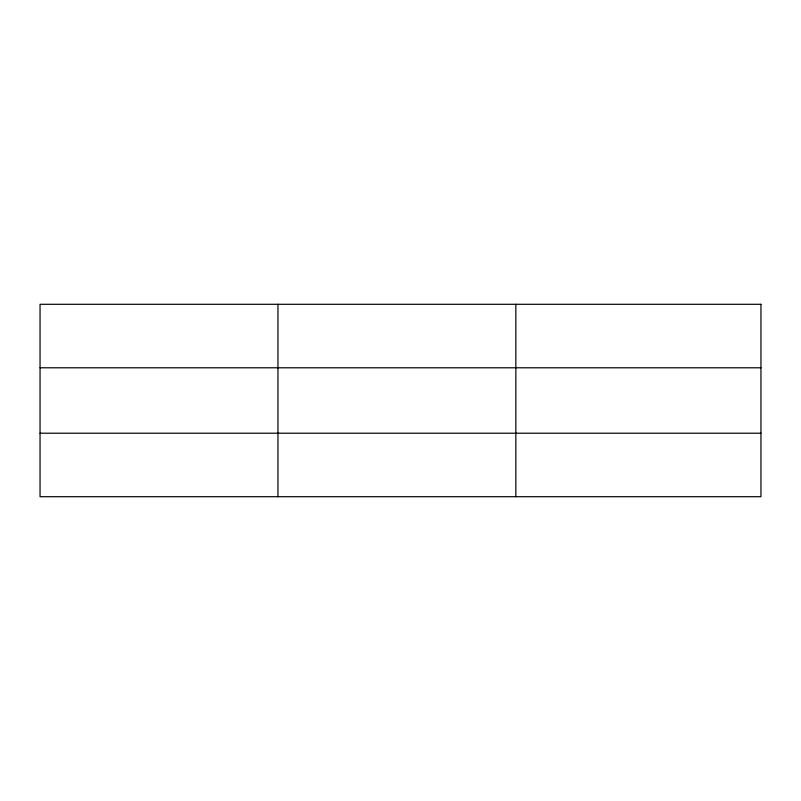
<?xml version="1.0" encoding="UTF-8"?>
<svg xmlns="http://www.w3.org/2000/svg" width="801" height="801" viewBox="0 0 801 801"><rect width="100%" height="100%" fill="white"/><g stroke="black" fill="none" stroke-linecap="round" stroke-linejoin="round"><path stroke-width="1.2" d="M277.947 496.71L277.947 304.29M515.844 496.71L515.844 304.29M40.05 367.789L760.95 367.789M40.05 433.211L760.95 433.211M760.95 304.29L760.95 496.71L40.05 496.71L40.05 304.29L760.95 304.29"/></g></svg>
